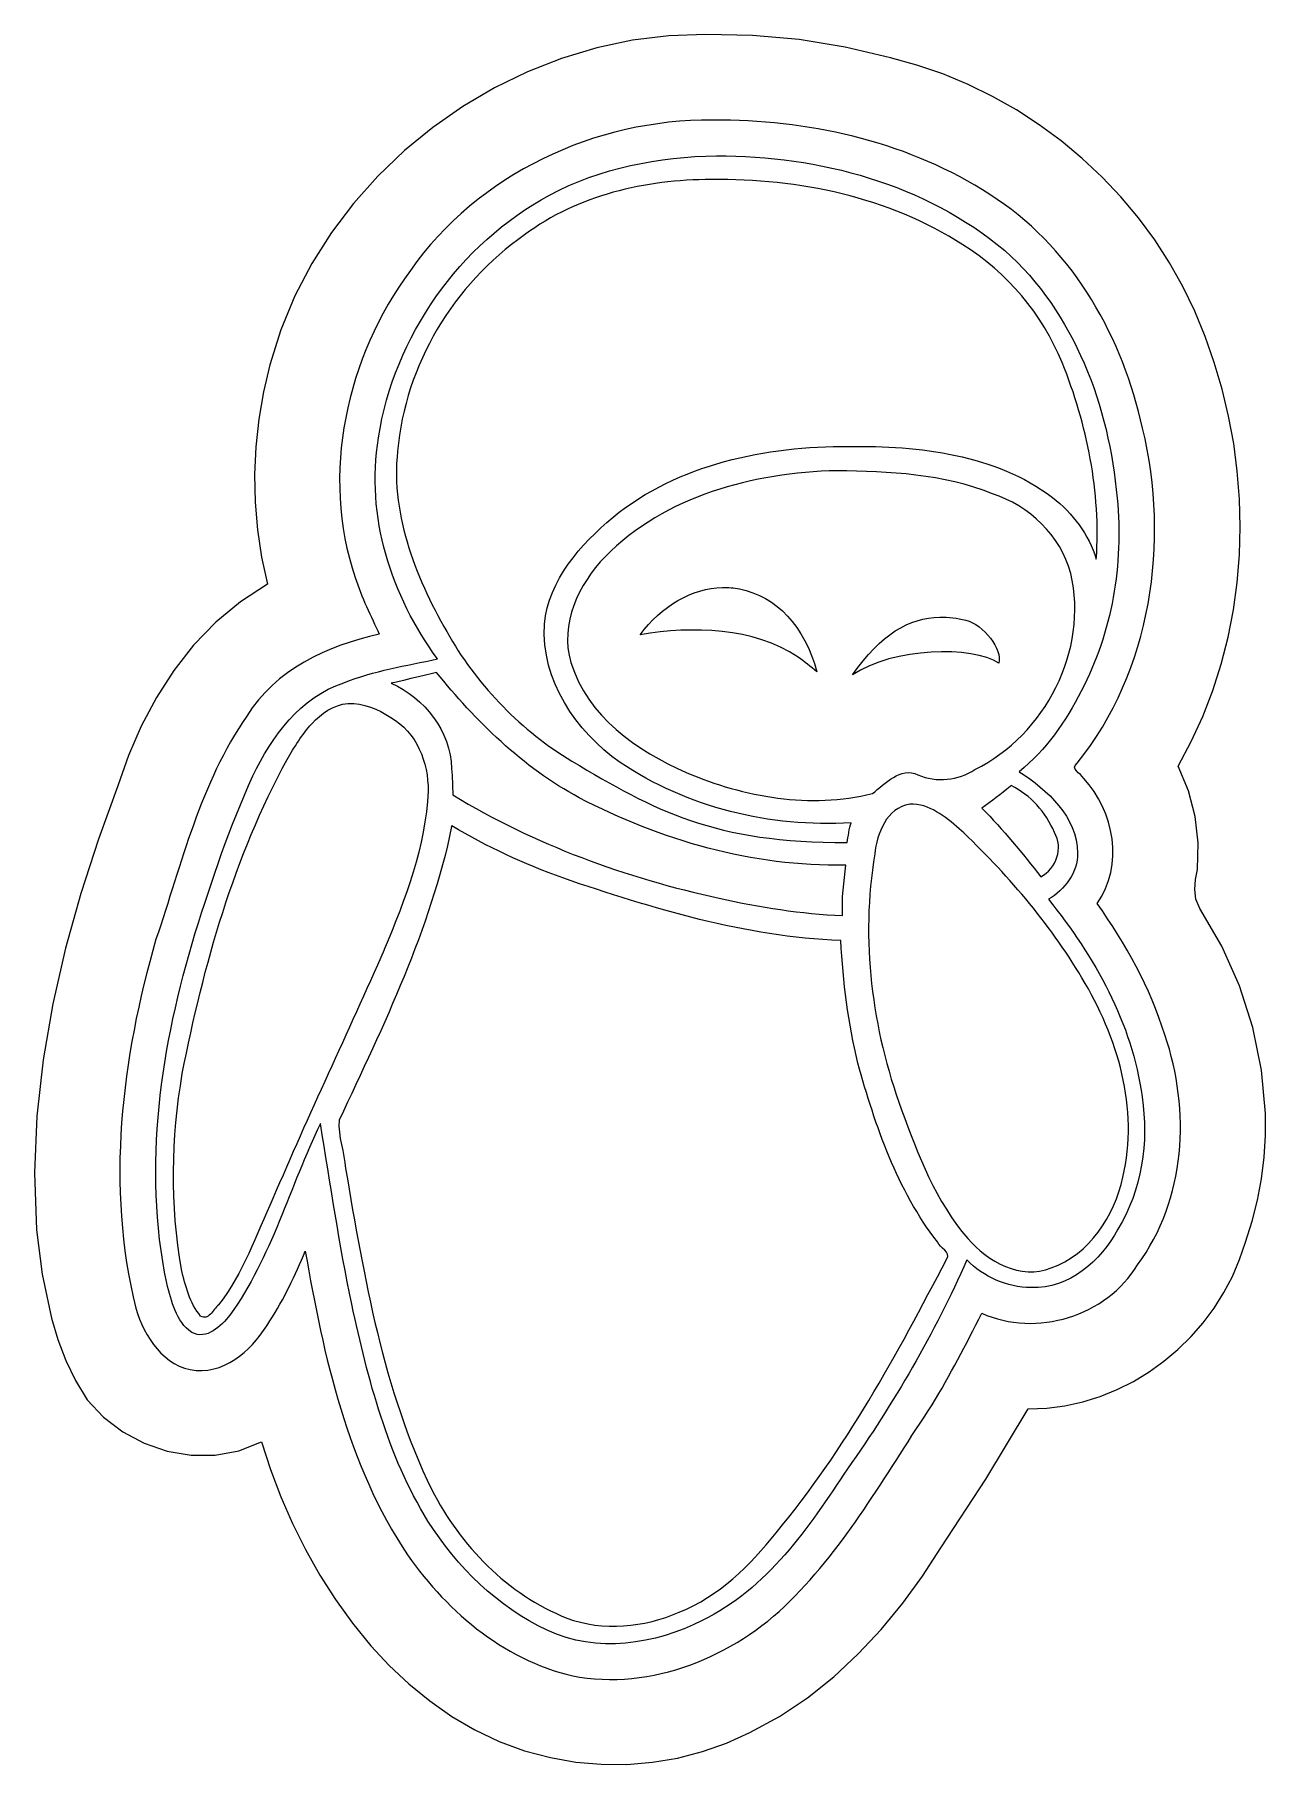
# Model space of a CAD drawing. Extents: x 10 to 586, y 16 to 826.
import ezdxf

# ---------------------------------------------------------------- set-up
doc = ezdxf.new("R2010")
doc.units = 0
for name, color, linetype in [('Base', 7, 'CONTINUOUS'), ('Medium_Features', 7, 'CONTINUOUS'), ('Tall_Outline', 7, 'CONTINUOUS')]:
    doc.layers.add(name, color=color, linetype=linetype)

msp = doc.modelspace()

# ---------------------------------------------------------------- linework, layer by layer
at = {"layer": 'Base', "color": 7}
msp.add_lwpolyline([(324.15, 826.26476), (306.922682, 825.694681), (289.874703, 823.603587), (273.095423, 820.057494), (256.674202, 815.122416), (240.700399, 808.864366), (225.263374, 801.349358), (210.452486, 792.643408), (196.357095, 782.812529), (183.06656, 771.922735), (170.670242, 760.040041), (159.257498, 747.23046), (148.91769, 733.560008), (139.740177, 719.094697), (131.814318, 703.900543), (125.229472, 688.043559), (120.075, 671.58976), (117.065835, 658.983786), (114.862629, 646.2004), (113.47264, 633.296124), (112.903127, 620.327484), (113.161348, 607.351003), (114.254562, 594.423206), (116.190026, 581.600617), (118.975, 568.93976), (106.298102, 560.740899), (94.777082, 551.155763), (84.392592, 540.363058), (75.125284, 528.541486), (66.955809, 515.869753), (59.864819, 502.526562), (53.832964, 488.690617), (48.840897, 474.540624), (39.81997, 449.54374), (31.624057, 424.17683), (24.450497, 398.482928), (18.496635, 372.505069), (13.959812, 346.286288), (11.03737, 319.86962), (9.926652, 293.298099), (10.825, 266.61476), (13.418265, 245.816837), (17.797365, 225.244288), (20.858016, 215.220886), (24.606821, 205.467856), (29.124345, 196.056539), (34.491153, 187.05828), (42.200364, 178.854707), (51.227228, 172.026367), (61.269349, 166.705466), (72.024333, 163.024209), (83.189785, 161.114804), (94.46331, 161.109456), (105.542513, 163.140373), (116.125, 167.33976), (120.385401, 154.408048), (125.238049, 141.656034), (130.694048, 129.135973), (136.764503, 116.900121), (143.460519, 105.000732), (150.793201, 93.490063), (158.773655, 82.420369), (167.412984, 71.843904), (175.960501, 62.633742), (185.135821, 53.991797), (194.905204, 46.016274), (205.234913, 38.805377), (216.091209, 32.457312), (227.440355, 27.070284), (239.248611, 22.742499), (251.48224, 19.57216), (263.303034, 17.449059), (275.254019, 16.370015), (287.246879, 16.326293), (299.193296, 17.30916), (311.004953, 19.309882), (322.593533, 22.319725), (333.870718, 26.329956), (344.748192, 31.33184), (358.66693, 38.833718), (371.766516, 47.536441), (384.066082, 57.309412), (395.584759, 68.022032), (406.341677, 79.543702), (416.355966, 91.743825), (425.646759, 104.491801), (434.233184, 117.657032), (455.256922, 149.889045), (475.125, 182.73976), (483.775269, 183.078309), (492.302608, 184.191625), (500.667777, 186.043615), (508.83154, 188.598183), (516.75466, 191.819234), (524.3979, 195.670673), (531.722021, 200.116406), (538.687787, 205.120338), (545.25596, 210.646373), (551.387303, 216.658417), (557.042579, 223.120375), (562.18255, 229.996152), (566.767979, 237.249653), (570.759629, 244.844784), (574.118261, 252.745448), (576.80464, 260.915552), (579.974634, 270.657981), (582.484725, 280.556207), (584.347615, 290.577282), (585.576009, 300.688261), (586.18261, 310.856195), (586.180121, 321.048138), (584.398685, 341.372265), (580.333329, 361.397066), (574.085678, 380.858965), (565.75736, 399.494388), (555.45, 417.03976), (553.646998, 421.407788), (553.091409, 426.001503), (553.433499, 430.676001), (554.323536, 435.286376), (554.676268, 447.775486), (553.254138, 460.177124), (550.117073, 472.246735), (545.325, 483.73976), (551.501606, 495.223703), (556.922405, 507.04395), (561.59543, 519.159557), (565.528717, 531.529579), (568.730301, 544.113071), (571.208216, 556.86909), (572.970498, 569.75669), (574.025181, 582.734928), (574.3803, 595.762858), (574.04389, 608.799537), (573.023986, 621.804019), (571.328622, 634.735361), (568.965834, 647.552618), (565.943657, 660.214845), (562.270124, 672.681098), (557.953272, 684.910432), (553.137949, 696.785065), (547.573443, 708.306428), (541.294886, 719.44389), (534.337412, 730.166818), (526.736152, 740.444583), (518.526241, 750.246552), (509.74281, 759.542094), (500.420994, 768.300578), (490.595924, 776.491373), (480.302735, 784.083847), (469.576557, 791.047369), (458.452525, 797.351308), (446.965772, 802.965032), (435.15143, 807.85791), (423.044633, 811.999311), (410.680512, 815.358604), (389.411064, 820.43671), (367.824423, 823.906505), (346.033198, 825.828888), (324.15, 826.26476), (324.15, 826.26476)], dxfattribs=at)
at = {"layer": 'Medium_Features', "color": 7}
for points in [[(329.218056, 769.470136), (329.218056, 769.470136)], [(326.718056, 758.445136), (326.718056, 758.445136)], [(385.575, 622.06476), (385.575, 622.06476)], [(332.025, 567.38976), (332.025, 567.38976)], [(433.725, 553.51476), (433.725, 553.51476)], [(198.158216, 527.601488), (198.158216, 527.601488)], [(156.642936, 513.145296), (156.643016, 513.145136)], [(176.642976, 506.495136), (176.667936, 506.470176)], [(128.142896, 486.870296), (128.117936, 486.870296)], [(467.118056, 474.595136), (466.693056, 474.220136), (466.693056, 474.220136)], [(419.643056, 465.945136), (419.643056, 465.945136)], [(205.268056, 455.820136), (205.193096, 455.420136), (205.193056, 455.420136)], [(96.092936, 231.570296), (96.117896, 231.545336)]]:
    msp.add_lwpolyline(points, close=True, dxfattribs=at)
for points in [[(250.943056, 751.145136), (274.951632, 763.716884), (302.095856, 769.211478), (329.218056, 769.470136)], [(329.218056, 769.470136), (377.38676, 769.614174), (426.78604, 756.400742), (464.168056, 725.145136)], [(326.718056, 758.445136), (295.881288, 758.274506), (264.313608, 751.240263), (239.318056, 732.445136)], [(444.483768, 727.753123), (409.837296, 750.322284), (367.762944, 758.88398), (326.718056, 758.445136)], [(170.9322, 637.45216), (178.159656, 684.95693), (208.807696, 728.184448), (250.943056, 751.145136)], [(239.318056, 732.445136), (206.183152, 709.307301), (183.35228, 671.643976), (179.893056, 631.220136)], [(491.030096, 672.712448), (481.575048, 695.416366), (465.507488, 715.027547), (444.483768, 727.753123)], [(464.168056, 725.145136), (496.878696, 696.028901), (513.009256, 652.12664), (516.768056, 609.245136)], [(507.018056, 580.670136), (509.172232, 612.082664), (502.693528, 643.690016), (491.030096, 672.712448)], [(198.618056, 533.920136), (176.877712, 563.343416), (164.87212, 600.771008), (170.9322, 637.45216)], [(280.768056, 600.345136), (311.453944, 625.32024), (352.306512, 633.618456), (391.168008, 633.432832)], [(391.168008, 633.432832), (424.149976, 633.824016), (459.561496, 629.861552), (486.543056, 609.520136)], [(179.893056, 631.220136), (176.519312, 600.394728), (189.190336, 570.302512), (204.286352, 544.252616)], [(385.575, 622.06476), (346.398672, 621.228872), (305.124456, 610.236392), (277.025, 581.78976)], [(458.35, 611.31476), (435.344288, 620.494016), (410.115832, 621.750864), (385.575, 622.06476)], [(495.025, 574.01476), (490.33348, 591.832344), (475.608504, 605.590968), (458.35, 611.31476)], [(486.543056, 609.520136), (495.88992, 602.154008), (503.601608, 592.217768), (507.018056, 580.670136)], [(516.768056, 609.245136), (519.83, 578.193448), (514.365512, 546.450144), (499.943056, 518.895136)], [(248.668056, 550.245136), (250.601048, 571.027352), (265.555536, 587.482032), (280.768056, 600.345136)], [(277.025, 581.78976), (264.715648, 569.03552), (255.60768, 550.255016), (261.025, 532.31476)], [(293.475, 545.26476), (303.30388, 558.684608), (317.704168, 567.072416), (332.025, 567.38976)], [(332.025, 567.38976), (334.677008, 567.44856), (337.33392, 567.227896), (339.95, 566.71476)], [(450.2, 482.21476), (483.05108, 498.278136), (503.524424, 537.862528), (495.025, 574.01476)], [(339.95, 566.71476), (357.305608, 563.310504), (370.49524, 549.183448), (376.15, 527.93976)], [(392.8, 526.43976), (406.139848, 545.516), (419.427256, 553.2296), (433.725, 553.51476)], [(433.725, 553.51476), (437.728368, 553.5946), (441.811576, 553.086424), (446, 552.08976)], [(446, 552.08976), (454.207256, 550.136784), (463.176416, 538.055944), (461.4, 532.01476)], [(204.286352, 544.252616), (217.910496, 520.7426), (238.14144, 500.110752), (261.439472, 486.1272)], [(284.043056, 485.445136), (263.30448, 500.011272), (246.99776, 523.993872), (248.668056, 550.245136)], [(367.35, 534.76476), (346.45352, 548.74008), (318.190008, 549.389616), (293.475, 545.26476)], [(376.15, 527.93976), (373.260384, 530.254208), (370.501456, 532.70712), (367.35, 534.76476)], [(461.4, 532.01476), (449.12808, 539.955792), (412.009464, 539.513784), (392.8, 526.43976)], [(154.668056, 522.795136), (168.780272, 528.361976), (183.788888, 530.770904), (198.618056, 533.920136)], [(198.158216, 527.601488), (198.158216, 527.601488), (182.636032, 523.808784), (176.868056, 522.545136)], [(264.938904, 468.949824), (238.716688, 482.738864), (215.791872, 505.644384), (198.158216, 527.601488)], [(261.025, 532.31476), (268.647552, 507.135896), (291.914136, 490.774504), (315.025, 480.81476)], [(112.093056, 479.145136), (121.145928, 497.850976), (134.22804, 515.945896), (154.668056, 522.795136)], [(176.868056, 522.545136), (192.519184, 515.621504), (204.717648, 500.141488), (205.143056, 482.645136)], [(499.943056, 518.895136), (492.878032, 504.619888), (483.35828, 491.270144), (470.968056, 481.145136)], [(139.667936, 503.570296), (144.235928, 508.521648), (149.695384, 512.27844), (156.642936, 513.145296)], [(156.643016, 513.145136), (156.651416, 513.14544), (156.659576, 513.14484), (156.667976, 513.145136)], [(156.667976, 513.145136), (163.823456, 513.39376), (170.743864, 510.482776), (176.642976, 506.495136)], [(128.117936, 486.870296), (131.42376, 492.47008), (135.094464, 498.613008), (139.667936, 503.570296)], [(176.667936, 506.470176), (188.7658, 499.721088), (194.366472, 485.460528), (194.142936, 472.045176)], [(79.067896, 339.770296), (89.05108, 390.59408), (103.249304, 441.237592), (128.142896, 486.870296)], [(261.439472, 486.1272), (299.855448, 463.069832), (328.465584, 447.574272), (390.343056, 448.038784)], [(85.155592, 405.651824), (93.02428, 430.511456), (101.241576, 455.462296), (112.093056, 479.145136)], [(205.143056, 482.645136), (205.560904, 478.525952), (205.654336, 474.38244), (205.718056, 470.245136)], [(392.168056, 457.270136), (354.342192, 454.806456), (315.504696, 464.36608), (284.043056, 485.445136)], [(315.025, 480.81476), (342.17388, 469.126208), (373.09168, 463.759648), (402.2, 470.86476)], [(402.2, 470.86476), (408.023616, 475.556408), (415.386976, 483.587544), (423.5, 479.63976)], [(423.5, 479.63976), (432.181824, 476.009448), (442.414904, 476.909304), (450.2, 482.21476)], [(470.968056, 481.145136), (484.126448, 472.510464), (498.0824, 460.021152), (498.268056, 443.045136)], [(194.142936, 472.020216), (192.998168, 446.184768), (183.5288, 421.574968), (173.667936, 397.820216)], [(194.142936, 472.045176), (194.1428, 472.036936), (194.14308, 472.028456), (194.142936, 472.020216)], [(205.718056, 470.245136), (244.081592, 446.95852), (286.687576, 431.408848), (330.47708, 421.93536)], [(466.693056, 474.220136), (462.440648, 470.626464), (457.999112, 467.356336), (453.468056, 464.120136)], [(487.368056, 452.720136), (483.535704, 462.095376), (476.23076, 470.285696), (467.118056, 474.595136)], [(389.693056, 437.420136), (346.207568, 436.508704), (302.902288, 448.986656), (264.938904, 468.949824)], [(419.643056, 465.945136), (408.93924, 464.186528), (404.228928, 452.270824), (403.330456, 442.632056)], [(442.85924, 454.41412), (436.273072, 460.039712), (428.819616, 466.278392), (419.643056, 465.945136)], [(453.468056, 464.120136), (463.246032, 453.995752), (472.680536, 442.805544), (481.018056, 431.870136)], [(205.193056, 455.420136), (195.193376, 407.143552), (173.320864, 362.461608), (152.593056, 318.020136)], [(257.168424, 431.374504), (239.168464, 437.98856), (221.67324, 445.945264), (205.268056, 455.820136)], [(390.343056, 448.038784), (390.839872, 450.36088), (391.37112, 455.021936), (392.168056, 457.270136)], [(500.259544, 384.650824), (484.729424, 410.655584), (464.821576, 433.826376), (442.85924, 454.41412)], [(481.018056, 431.870136), (488.335264, 435.797776), (491.730328, 445.468136), (487.368056, 452.720136)], [(388.243056, 413.795136), (387.674416, 421.689584), (388.886184, 429.680968), (389.693056, 437.420136)], [(403.330456, 442.632056), (396.545928, 402.464512), (401.905688, 360.864184), (415.853848, 322.81384)], [(498.268056, 443.045136), (498.44076, 433.903096), (492.256752, 425.886288), (484.618056, 421.395136)], [(387.368056, 402.070136), (342.601624, 403.770056), (299.294488, 417.070848), (257.168424, 431.374504)], [(330.47708, 421.93536), (349.487336, 417.632176), (368.75968, 414.565088), (388.243056, 413.795136)], [(484.618056, 421.395136), (506.11064, 394.611512), (523.94808, 363.43316), (528.410296, 328.853776)], [(71.798504, 241.60196), (60.465744, 296.218864), (69.148896, 352.948688), (85.155592, 405.651824)], [(173.667936, 397.795256), (156.518928, 358.929008), (138.145368, 320.46184), (121.517936, 281.295256)], [(173.667936, 397.820216), (173.664736, 397.813016), (173.671136, 397.802296), (173.667936, 397.795256)], [(395.368056, 344.695136), (390.845752, 363.554544), (388.438432, 382.720112), (387.368056, 402.070136)], [(519.443056, 291.220136), (527.16724, 323.447152), (516.962632, 357.007032), (500.259544, 384.650824)], [(432.668056, 260.945136), (413.767928, 285.169832), (403.573592, 315.227432), (395.368056, 344.695136)], [(78.667896, 248.095296), (73.423032, 278.294552), (73.963496, 309.561816), (79.067896, 339.770296)], [(528.410296, 328.853776), (531.729344, 307.717216), (528.281992, 285.221056), (517.118056, 266.970136)], [(143.743056, 316.420136), (129.34812, 286.671912), (120.857352, 253.716032), (101.383552, 226.728368)], [(158.405008, 231.769992), (152.563168, 259.812608), (148.473152, 288.177336), (143.743056, 316.420136)], [(152.593056, 318.020136), (151.6828, 310.25172), (155.1126, 303.024736), (155.538312, 295.286472)], [(415.853848, 322.81384), (423.52972, 301.550344), (431.969648, 279.788808), (446.843056, 262.495136)], [(155.538312, 295.286472), (164.246856, 244.086592), (173.077872, 191.969672), (195.843056, 144.920136)], [(485.868056, 248.795136), (503.866104, 255.122848), (515.472504, 273.134776), (519.443056, 291.220136)], [(121.517936, 281.270296), (113.650096, 264.32604), (107.601496, 246.290888), (96.092936, 231.570296)], [(121.517936, 281.295256), (121.514736, 281.288056), (121.521136, 281.277256), (121.517936, 281.270296)], [(436.968056, 253.045136), (439.24312, 256.175056), (433.659008, 258.147048), (432.668056, 260.945136)], [(446.843056, 262.495136), (456.251352, 251.796184), (471.564736, 242.934088), (485.868056, 248.795136)], [(517.118056, 266.970136), (509.000664, 252.092096), (494.357336, 238.782264), (476.493056, 239.595136)], [(357.154824, 124.788792), (389.442488, 163.648616), (413.796168, 208.373832), (436.968056, 253.045136)], [(446.418056, 252.570136), (431.284088, 218.144056), (412.279392, 185.528032), (390.547616, 154.780624)], [(476.493056, 239.595136), (465.179832, 239.718416), (454.261984, 244.45424), (446.418056, 252.570136)], [(78.667896, 248.070336), (78.666296, 248.078416), (78.669496, 248.087216), (78.667896, 248.095296)], [(87.667896, 226.245336), (82.570728, 232.190304), (80.570464, 240.4982), (78.667896, 248.070336)], [(83.493056, 218.620136), (76.040488, 223.599072), (73.987832, 233.409296), (71.798504, 241.60196)], [(92.242896, 227.120336), (91.55592, 226.442984), (90.829096, 225.957576), (90.092896, 225.770336)], [(96.117896, 231.545336), (94.80416, 230.395568), (93.59628, 228.45476), (92.242896, 227.120336)], [(194.068056, 130.245136), (175.088296, 161.066928), (166.063064, 196.697264), (158.405008, 231.769992)], [(101.383552, 226.728368), (97.347856, 221.617432), (90.40804, 214.763072), (83.493056, 218.620136)], [(90.092896, 225.770336), (89.36524, 225.585272), (88.60236, 225.650896), (87.667896, 226.245336)], [(390.547616, 154.780624), (372.360064, 127.327128), (352.992496, 98.437664), (322.511976, 83.754592)], [(195.843056, 144.920136), (209.442544, 118.69968), (231.2108, 95.847008), (259.068056, 84.870136)], [(249.943056, 79.170136), (226.658608, 89.920032), (207.882048, 108.814104), (194.068056, 130.245136)], [(311.769328, 87.612088), (330.408832, 95.051296), (344.851184, 109.447368), (357.154824, 124.788792)], [(322.511976, 83.754592), (300.520328, 72.481584), (273.014128, 68.233248), (249.943056, 79.170136)], [(259.068056, 84.870136), (276.170304, 78.44068), (295.3254, 80.480128), (311.769328, 87.612088)]]:
    msp.add_open_spline(points, degree=3, dxfattribs=at)
at = {"layer": 'Tall_Outline', "color": 7}
msp.add_lwpolyline([(327.275, 786.239762), (327.275, 786.23976)], close=True, dxfattribs=at)
for points in [[(327.275, 786.23976), (272.58912, 786.674309), (217.331568, 760.990088), (185.90088, 715.776672)], [(335.800072, 786.22557), (332.958712, 786.27281), (330.116464, 786.286194), (327.275, 786.239762)], [(460.625, 749.08976), (424.186904, 773.926165), (379.649872, 785.097237), (335.800072, 786.22557)], [(528.67964, 641.971408), (519.459368, 684.000696), (496.82068, 724.774976), (460.625, 749.08976)], [(185.90088, 715.776672), (155.98004, 675.42144), (143.580112, 620.343392), (160.075, 571.98976)], [(498.033952, 485.056544), (532.856, 528.41844), (541.580344, 588.612744), (528.67964, 641.971408)], [(160.075, 571.98976), (162.9148, 562.848416), (167.568904, 553.778944), (171.3, 545.46476)], [(171.3, 545.46476), (147.154488, 540.229752), (122.510272, 528.910192), (109.248256, 507.104512)], [(109.248256, 507.104512), (87.547432, 475.921568), (78.879118, 438.178808), (66.732142, 402.669992)], [(501.124288, 477.992776), (499.768176, 480.437896), (494.387712, 482.465568), (498.033952, 485.056544)], [(507.375, 419.48976), (520.148624, 437.128992), (515.389208, 462.774648), (501.124288, 477.992776)], [(539.1, 357.86476), (532.253792, 380.091384), (520.731384, 400.544296), (507.375, 419.48976)], [(66.732142, 402.669992), (50.64587, 346.921184), (43.140726, 286.805056), (57.374, 229.87176)], [(526.275, 250.23976), (548.938824, 280.64592), (551.26972, 322.701576), (539.1, 357.86476)], [(120.025, 224.01476), (126.814856, 234.229904), (131.894736, 245.39068), (136.675, 256.66476)], [(136.675, 256.66476), (145.21004, 207.287928), (156.333792, 156.622248), (184.55, 114.41476)], [(453.35, 227.58976), (478.851256, 216.012736), (511.914168, 226.293072), (526.275, 250.23976)], [(57.374, 229.87176), (61.164741, 216.597112), (70.532705, 202.186416), (85.525, 200.76476)], [(430.175, 184.66476), (438.500696, 198.646408), (446.184536, 212.995408), (453.35, 227.58976)], [(85.525, 200.76476), (100.793368, 199.685352), (112.919112, 211.83908), (120.025, 224.01476)], [(366.009824, 95.186248), (391.699136, 121.621208), (409.704984, 154.279704), (430.175, 184.66476)], [(184.55, 114.41476), (203.716424, 87.045632), (231.474984, 63.569016), (265.116728, 57.175016)], [(265.116728, 57.175016), (302.501376, 51.49404), (340.418328, 68.553048), (366.009824, 95.186248)]]:
    msp.add_open_spline(points, degree=3, dxfattribs=at)

doc.saveas('drawing.dxf')
